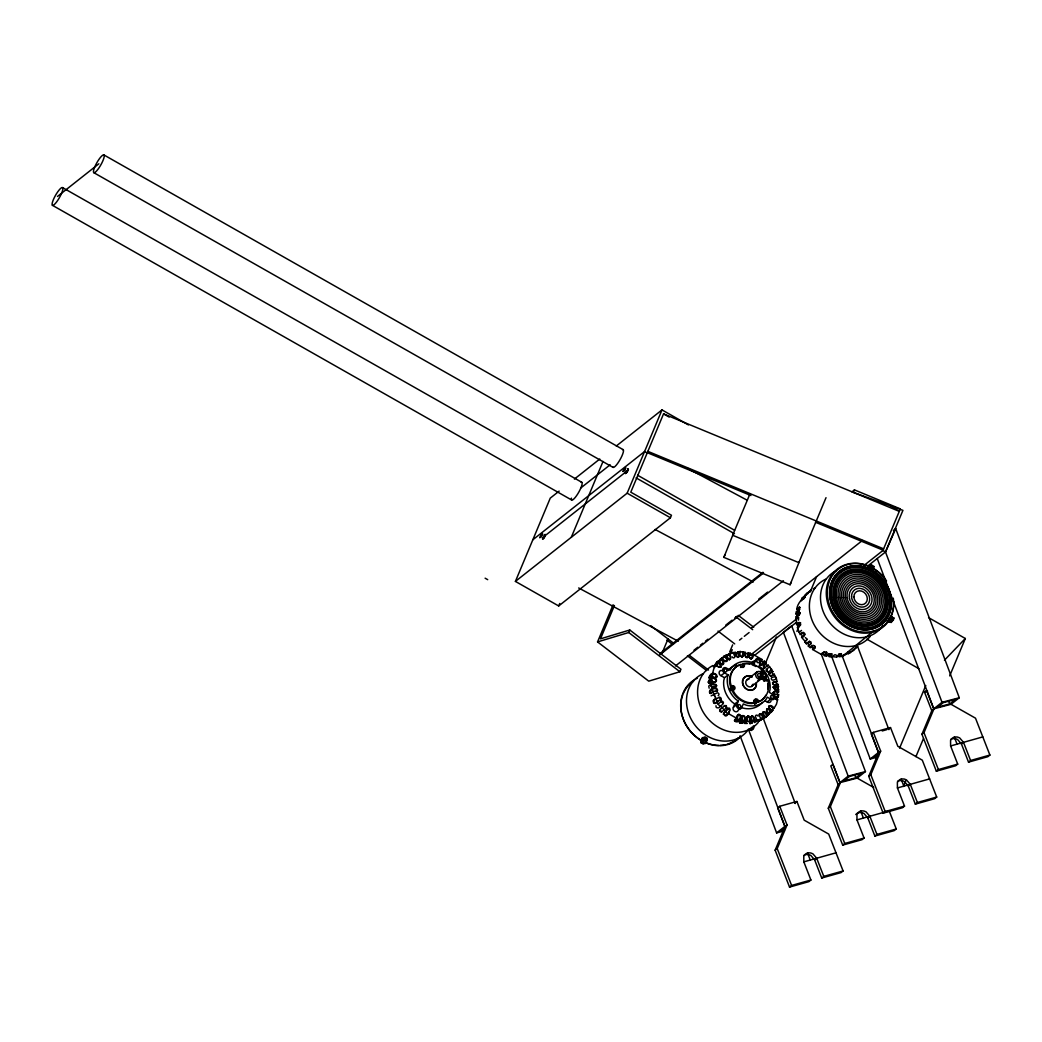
<?xml version="1.0" encoding="UTF-8"?>
<svg xmlns="http://www.w3.org/2000/svg" width="1042" height="1042" viewBox="0 0 1042 1042"><rect width="100%" height="100%" fill="white"/><g stroke="black" fill="none" stroke-linecap="round" stroke-linejoin="round"><path stroke-width="1.5" d="M739.546 722.692L742.178 720.361C739.69 713.249 747.322 714.76 744.848 720.738C743.858 725.31 738.14 721.481 739.625 722.835M712.611 673.301C719.241 673.353 717.691 680.856 711.947 675.841C706.437 681.611 709.915 673.471 712.611 673.301L713.809 668.717L716.167 664.796C716.609 667.141 722.731 668.795 720.934 665.2C719.201 660.693 712.91 664.549 718.915 660.836C721.663 667.74 727.121 662.803 720.777 659.182L717.091 662.139M715.489 677.339C716.818 679.228 717.196 672.52 712.793 673.94C709.667 673.484 710.37 679.658 708.977 677.613M739.286 720.009L736.863 718.29C730.833 720.712 738.231 724.203 739.742 719.644C744.222 714.004 735.47 712.155 736.707 718.928M734.701 720.139L736.733 721.194L739.455 719.371C740.836 718.094 740.562 713.575 737.944 714.877M542.53 538.388L543.703 537.972M543.038 538.18L544.328 536.969M545.213 534.585C546.06 536.135 541.54 541.879 542.7 538.037M627.818 469.929L627.844 469.134M708.391 682.21L709.081 680.296L711.621 678.29C717.782 676.61 718.277 684.425 711.647 681.025C706.776 683.161 708.768 683.708 711.855 681.481C718.003 684.659 716.531 676.44 711.152 678.655M709.068 682.315L711.829 678.746L711.855 681.481L711.191 681.39M795.906 619.352L795.893 616.916C799.488 616.669 800.66 608.32 795.867 614.181L796.179 611.758C798.875 611.589 802.353 603.461 796.843 609.218L799.214 610.208M714.747 703.35L717.873 701.084C714.552 707.375 710.058 699.26 716.518 698.518L713.392 700.797M715.333 703.089L713.952 702.36L713.978 700.537M723.343 714.33C735.913 696.303 726.756 724.307 723.786 713.314M723.695 713.536C725.297 719.058 733.568 708.052 727.537 708.977M805.153 641.455L801.532 637.261C806.964 636.597 803.121 628.951 800.178 634.708L797.312 627.349C802.04 627.05 800.23 618.674 796.596 624.614L796.375 618.987M802.001 636.896C803.747 637.196 806.326 632.989 803.929 633.158M712.611 691.797L713.262 691.706L711.178 693.36C707.779 694.063 710.019 688.371 712.363 688.684L716.57 688.319L717.534 690.143L716.141 691.341L717.196 690.716M711.178 693.36L710.175 691.185L712.546 688.97C714.122 687.316 718.772 689.166 716.453 691.25M716.219 685.883L715.242 687.069L711.23 686.535L711.204 683.799C716.974 686.001 718.706 684.633 711.673 683.435L708.768 686.014L709.146 688.176M715.567 686.978L716.688 685.519M721.168 666.893C720.856 667.961 719.892 662.647 717.013 662.986M722.119 664.314C723.422 666.138 723.838 659.807 720.309 659.547M720.269 700.12C722.249 698.309 717.547 697.476 719.397 697.267C722.705 696.851 719.384 701.956 720.934 699.495M721.976 658.062C724.724 664.965 730.182 660.029 723.838 656.408L720.777 659.182M721.754 658.049L719.722 659.82L722.432 657.697C725.193 664.601 730.65 659.664 724.307 656.043L723.838 656.408M723.226 703.376C717.287 699.403 728.723 701.435 719.983 706.268L718.081 704.066L721.689 701.149M724.307 656.043L726.417 655.092L728.267 658.609C728.853 662.256 732.76 656.017 728.241 654.415M728.267 658.609C731.263 661.683 731.575 654.897 728.71 654.05L735.444 652.162C734.61 658.883 742.164 658.231 738.01 651.823L740.38 651.51C737.905 657.502 745.525 659 743.037 651.901L745.395 652.24C742.62 658.14 750.852 659.469 748.052 652.631L750.487 653.334C746.137 658.062 754.213 661.579 753.066 654.415L761.897 659.43L760.1 662.412M721.494 712.09L720.061 709.459L719.67 711.269L721.494 712.09L726.365 707.922L726.131 706.216L724.229 705.955L726.313 705.603L726.613 707.805M737.554 652.188L738.596 656.304L737.723 657.124M742.243 656.929L743.037 651.901M746.098 657.281L747.466 657.398L748.065 653.321M741.722 720.725L741.709 716.622L742.79 715.515M749.576 657.528L749.563 656.812M746.684 717.704C748.169 713.601 751.972 719.019 749.862 721.468L746.736 721.455L746.684 717.704L747.804 716.232M751.178 717.039C752.545 713.549 755.541 719.058 754.786 720.83L749.654 723.5L752.22 721.155L750.722 717.404M754.786 720.83L761.52 718.928C756.036 713.731 762.874 710.839 763.825 717.899L758.902 721.142L763.018 717.612L761.285 714.421L759.514 714.356M767.85 671.738C771.067 672.754 761.337 670.488 769.778 667.075L768.084 665.109L767.159 665.903L765.258 663.689L766.183 662.907L764.229 661.136L761.767 664.744L760.152 664.731L762.236 664.379L764.229 661.136M767.238 671.295L766.756 669.719M763.565 711.803L762.965 713.262L765.466 717.313C758.667 713.874 765.375 708.078 767.798 715.281L769.452 713.809C762.991 710.553 768.97 705.187 771.327 712.142L772.76 710.357C766.039 708.508 769.66 701.969 774.063 708.182L776.433 704.262L777.619 699.677L773.763 698.023M777.163 681.559L772.578 682.64L777.163 681.559L774.284 674.2C769.634 678.681 765.74 672.624 772.93 671.647L769.778 667.075M769.804 675.437L769.504 673.223L772.93 671.647M778.53 686.821L778.074 687.186C768.905 688.189 773.828 685.441 778.53 686.821L777.879 684.294C776.225 686.535 770.455 683.878 773.633 682.002M773.985 691.693C771.523 695.769 775.222 687.824 778.582 691.966L778.556 689.557L774.558 688.931L773.607 687.824M891.861 621.644L893.645 619.56L892.499 620.472M769.96 712.363L772.76 710.357M805.062 596.91C802.314 597.913 796.83 604.738 796.843 609.218M700.875 742.607L701.813 739.338L704.444 738.661L706.671 739.924L706.346 741.683L707.297 738.426L705.069 737.163L702.516 737.658L701.891 739.156L700.875 742.607L703.103 743.871L705.642 743.376L706.593 740.107L704.366 738.843L703.741 740.341L701.188 740.849M702.516 737.658L701.579 740.927M705.642 743.376L706.593 740.107M836.648 655.379L834.981 654.676L831.438 657.007L829.054 656.655C835.931 653.073 827.348 653.165 826.397 656.278L823.988 655.574C830.695 653.152 822.62 650.234 821.409 654.493L812.565 649.479C818.999 647.72 811.939 642.862 810.246 647.772L808.266 645.975L811.288 643.552L809.178 641.703L806.365 643.774L804.684 641.82L806.391 640.309M868.781 567.447L869.093 565.689L871.646 565.181L873.873 566.457L872.922 569.713L873.873 566.457M873.47 631.061L842.587 656.278L839.031 656.747L841.246 654.337L836.466 657.085L831.894 656.642M625.343 472.677C625.421 475.777 630.306 467.48 627.649 468.991M751.23 658.739L753.066 654.415M734.532 720.777L737.163 718.563L738.4 714.512M711.947 675.841L711.621 678.29M728.097 674.877L724.516 677.717L723.773 680.53A23.51 20.137 51.7 0 0 732.2 702.1L734.753 703.962L738.335 701.136L735.795 699.26A23.51 20.137 51.7 0 1 727.368 677.691L728.097 674.877L724.333 672.793A2.944 2.514 51.7 0 1 722.848 668.977A2.944 2.514 51.7 0 1 726.339 668L730.077 670.162L731.523 667.766A23.51 20.137 51.7 0 1 751.295 662.191L754.369 663.48L755.697 659.599A2.944 2.514 51.7 0 1 759.279 658.883A2.944 2.514 51.7 0 1 760.53 662.751L759.019 666.151L761.624 668.052A23.51 20.137 51.7 0 1 770.038 689.622L769.309 692.409L772.747 694.363A2.944 2.514 51.7 0 1 774.558 698.335A2.944 2.514 51.7 0 1 770.741 699.104L767.159 701.943L764.88 700.654M742.946 667.544A2.201 1.889 51.7 0 0 742.907 664.262L743.649 663.676A2.201 1.889 51.7 0 1 743.233 667.167A2.201 1.889 51.7 0 1 740.445 664.588L736.863 666.346A20.996 17.974 51.7 0 0 729.7 683.474L730.598 686.899L731.341 686.313A2.201 1.889 51.7 0 1 734.857 687.173A2.201 1.889 51.7 0 1 732.76 689.713C727.29 686.6 737.137 686.821 731.901 690.247L733.594 693.438A20.996 17.974 51.7 0 0 751.399 703.545L754.499 703.05A2.201 1.889 51.7 0 1 753.848 702.113M734.597 721.181L734.792 719.944M753.145 684.112L752.428 685.831A4.077 3.491 51.7 0 1 746.241 684.516A4.077 3.491 51.7 0 1 748.924 679.215M762.978 676.44L763.004 676.323A4.077 3.491 51.7 0 0 758.459 671.439A4.077 3.491 51.7 0 0 756.179 676.883A4.077 3.491 51.7 0 0 762.288 678.042L762.275 676.037L762.978 676.44L757.938 680.465M756.948 702.295L756.518 700.615L754.877 700.38L754.903 702.568L756.948 702.295L754.564 704.184M753.835 700.524A2.201 1.889 51.7 0 1 757.703 702.152L761.285 700.393A20.996 17.974 51.7 0 0 768.449 683.252L767.55 679.84A2.201 1.889 51.7 0 1 764.033 678.967A2.201 1.889 51.7 0 1 766.131 676.44L764.554 673.288A20.996 17.974 51.7 0 0 746.749 663.181L743.545 663.598M758.42 701.683L758.446 701.566A2.201 1.889 51.7 0 0 755.658 698.987A2.201 1.889 51.7 0 0 755.242 702.464L752.142 702.959A20.996 17.974 51.7 0 1 734.336 692.852L732.643 689.661M766.469 679.41C757.625 682.236 771.458 672.311 764.164 681.234M799.396 607.212L800.048 607.486L797.964 609.127L797.299 611.667L796.648 611.394M773.646 692.969L774.61 694.089L778.608 694.701L778.283 697.137L773.594 695.913L777.176 697.228L776.511 699.768L777.619 699.677M821.864 654.129L824.417 651.732L824.248 652.37M824.443 655.21L824.613 654.558C827.296 654.949 826.983 650.547 825.629 652.37M826.527 653.555L826.723 652.318M796.348 616.551L799.11 615.001L799.709 613.751L799.032 613.66M544.458 536.643L544.51 535.796M544.119 537.333L545.135 534.429L544.106 535.249M626.398 471.466L626.255 472.3L627.089 471.518M791.125 582.257L790.083 584.757L723.877 557.379L733.177 534.09M749.55 494.95L750.071 493.621L732.656 535.262L798.849 562.641L826.019 497.685M790.083 584.757L799.37 561.469M815.743 522.329L816.264 521M797.781 626.984L800.79 624.679L800.139 624.77M751.23 717.404L751.582 720.83L754.148 720.504L753.001 716.766L751.217 716.688M773.841 708.365L770.103 706.02L768.931 706.398M889.621 505.11L899.285 511.375L663.546 413.882L630.788 492.176L671.465 515.256L670.423 517.757L558.694 605.962L515.412 581.41L550.267 498.128L559.15 491.108M571.29 537.307L603.018 461.45M558.694 605.962L559.736 603.474M515.412 581.41L627.154 493.192L661.996 409.91L688.436 424.915M614.428 605.519L600.479 638.85L629.772 630.006L680.947 669.251L679.905 671.738L648.736 681.155L597.561 641.911L613.113 604.738M597.561 641.911L628.73 632.507L629.772 630.006M661.957 653.451L668.013 638.954M723.877 557.379L724.932 554.891M729.634 652.11L732.669 644.855M730.442 654.102L732.266 649.726M704.444 738.661L705.069 737.163M706.671 739.924L707.297 738.426M740.706 708.195L738.309 710.084A2.944 2.514 51.7 0 1 734.688 711.36A2.944 2.514 51.7 0 1 733.386 707.244L734.753 703.962M733.386 707.244L736.968 704.418L738.335 701.136M758.863 679.006L776.42 637.04M751.36 730.403L748.82 729.582L751.36 730.403L754.148 726.053L753.158 726.118M810.194 591.934L816.576 576.669M863.831 565.585L882.913 550.515L900.327 508.874L854.453 489.896L853.398 492.397L902.932 510.346L885.505 551.986L867.699 566.053M796.883 631.439L798.745 626.971M869.093 565.689L868.468 567.187L871.021 566.692L873.248 567.955M870.317 568.372L870.943 566.874L873.17 568.137L872.545 569.635M871.021 566.692L871.646 565.181M821.721 878.028L823.792 876.387L816.694 858.23L812.877 853.802A7.659 6.552 51.7 0 0 803.773 856.355L803.825 861.851L810.91 880.021L808.852 881.649L789.536 887.081L775.131 850.194L784.991 826.645L787.049 825.017L779.742 806.287L796.909 801.454L804.216 820.184L828.69 834.069L843.095 870.956L841.037 872.597L821.721 878.028L814.636 859.858L810.806 855.43A7.659 6.552 51.7 0 0 803.877 855.365M775.131 850.194L777.202 848.566L787.049 825.017M887.862 620.563L890.636 616.213L892.199 617.098L889.425 621.449L886.872 620.615L889.425 621.449M889.607 621.553L892.395 617.203L893.945 618.088L891.171 622.439L888.631 621.618L891.171 622.439M855.756 814.531A7.659 6.552 51.7 0 1 863.961 813.463L867.791 817.892L874.876 836.062L876.947 834.421L869.849 816.264L866.032 811.835A7.659 6.552 51.7 0 0 856.928 814.388L856.98 819.885L864.078 838.055L862.008 839.683L842.691 845.114L828.286 808.227L838.146 784.678L840.204 783.05L832.897 764.32L830.826 765.948L838.146 784.678M828.286 808.227L830.357 806.599L840.204 783.05M915.332 804.124L917.39 802.496L910.304 784.326L906.475 779.898A7.659 6.552 51.7 0 0 897.37 782.464L897.423 787.947L904.521 806.117L902.45 807.745L883.147 813.177L868.741 776.303L878.588 752.741L880.659 751.113L873.339 732.383L890.506 727.563L897.826 746.28L922.3 760.178L936.706 797.052L934.635 798.693L915.332 804.124L908.233 785.968L904.417 781.526A7.659 6.552 51.7 0 0 897.488 781.461M868.741 776.303L870.799 774.662L880.659 751.113M899.585 748.13L925.778 685.506M950.682 739.468A7.659 6.552 51.7 0 1 957.598 739.533L961.427 743.962L968.526 762.132L970.584 760.491L963.498 742.334L959.669 737.905A7.659 6.552 51.7 0 0 950.564 740.458L950.617 745.955L957.715 764.125L955.644 765.753L936.341 771.184L921.936 734.297L931.782 710.748L933.853 709.12L926.533 690.39L924.475 692.018L931.782 710.748M921.936 734.297L923.993 732.669L933.853 709.12M903.427 786.489L905.928 780.51M915.931 756.596L923.433 738.661M949.692 675.867L965.335 638.499L928.565 617.632M933.749 708.847L942.02 702.308L885.505 551.986L895.716 528.633L959.291 697.749L951.02 704.288L933.749 708.847L877.234 558.512M715.997 705.708C715.125 708.586 719.827 708.599 720.452 705.903L727.863 713.913M806.56 594.031C805.844 597.34 806.326 591.908 808.227 593.523M626.164 471.258L625.461 473.563M831.672 653.79L829.51 655.6L826.853 655.223L826.853 655.913M752.389 728.983C751.751 731.914 755.671 725.219 752.793 728.345M627.037 471.674L627.479 470.828M728.28 708.43L723.461 713.861M719.345 667.141L716.284 665.591L717.599 663.415C711.842 668.847 714.877 663.793 718.915 660.836M730.598 686.899L730.65 686.795A2.201 1.889 51.7 0 1 734.115 687.759A2.201 1.889 51.7 0 1 732.018 690.299L731.901 690.247M731.341 686.313L730.442 682.888A20.996 17.974 51.7 0 1 737.606 665.76L740.471 664.47M804.984 596.91L801.454 600.778L800.868 600.361M767.498 679.944L766.756 680.517A2.201 1.889 51.7 0 1 766.391 680.856M769.113 708.404L771.705 710.292L773.021 708.117M810.715 647.408L813.125 645.219M814.649 646.066L815.065 646.509M813.034 649.114L815.118 647.46M856.993 646.274L855.547 648.085M812.565 649.479L813.776 647.499M627.297 471.179L625.695 473.42M713.744 666.007L713.392 666.867L716.167 664.796M803.447 598.199L804.515 598.043L804.307 597.079M798.485 620.081L798.654 617.307L750.592 654.988M798.732 609.752L799.813 609.479L799.162 609.205M766.183 662.907C758.758 665.369 768.136 669.615 763.643 667.127M811.041 643.461L808.266 645.975M749.81 729.517L751.686 727.316L753.249 728.202M703.663 738.153L706.176 738.348M872.675 566.9L872.076 565.506L870.239 566.301M944.443 660.211L965.335 638.499M811.197 589.863L805.036 595.086M544.471 535.145L545.24 534.689M716.896 663.285L716.831 662.36M768.084 665.109L764.476 668.039M721.676 708.234L724.971 705.408M771.692 669.29L768.397 672.116M807.146 593.25L811.119 590.645M806.365 643.774L809.387 641.338M808.918 641.768L809.66 641.286M809.764 641.781L810.793 641.664L810.754 642.575M766.847 710.787L768.514 713.614L770.377 711.96C770.885 709.472 765.414 709.029 767.094 708.664M765.466 717.313L767.329 715.646L764.45 712.363L762.835 712.35M853.685 649.739L850.168 652.865L848.058 653.816L850.728 651.628L842.587 656.278M765.258 663.689L763.617 665.174M857.631 646.561L854.14 649.374M770.846 711.595L768.293 713.601C767.954 716.766 763.604 717.091 771.327 712.142M856.498 647.512L856.016 646.952L857.071 647.03M716.414 662.738L716.844 663.402L720.79 660.094L718.146 662.204L717.678 661.644M852.721 650.859L854.753 649.088L852.03 651.211M57.492 196.456L98.834 163.802M574.389 479.086L599.775 459.027M616.291 446.002L661.996 409.91M580.876 487.903L610.143 464.797M532.84 539.769L644.581 451.551L647.173 453.023M544.901 535.822L626.568 471.349M851.913 491.902L854.453 489.896M660.172 653.438L762.978 572.279M659.482 655.105L763.552 572.944M693.985 650.247L697.788 647.238M700.328 645.232L702.868 643.227M705.408 641.221L707.948 639.215M725.714 625.187L732.057 620.185M734.597 618.18L737.137 616.174M758.706 599.137L767.589 592.116M675.516 665.929L783.402 580.759M751.686 627.896L862.385 540.498M739.494 640.114L741.891 638.212M744.288 636.323L749.094 632.533M723.864 657.098L726.417 655.092M726.157 656.069L728.71 654.05M807.693 592.989L801.715 598.551L804.515 596.545M721.52 663.871L718.446 661.201M735.47 653.829L738.01 651.823M726.196 661.553L727.147 660.745M722.353 664.783L723.617 663.884M729.322 659.833L730.585 658.935M893.359 530.495L895.716 528.633M740.38 651.51L742.581 652.266M736.42 655.926L735.157 653.217L737.723 652.878M736.551 656.278L736.772 656.59M738.413 656.968L739.012 656.291M737.931 657.398L738.674 656.864M740.81 656.291L741.083 656.551M745.603 656.707L745.395 652.93M715.711 677.795L717.117 676.597M741.969 657.111L742.92 656.317M796.322 613.816L797 613.92C797.078 612.331 800.972 612.097 799.097 612.709M722.08 670.553A2.944 2.514 51.7 0 0 720.751 675.633L724.672 672.937M750.487 653.334L749.862 654.337L752.441 655.418M715.515 681.833L716.453 681.038M746.984 657.841L747.935 657.033M711.23 686.535L716.297 686.444M750.214 658.453L750.878 658.739M754.46 655.457L796.44 622.308M716.049 686.548L716.636 685.87M751.087 659.013L752.037 658.218M797.065 624.249L799.787 622.517M716.948 690.82L717.534 690.143M755.476 660.25L751.881 663.077L752.103 662.425A2.944 2.514 51.7 0 1 753.64 661.266M711.152 695.861L717.052 692.878A1.472 1.263 51.7 0 1 718.811 693.855A1.472 1.263 51.7 0 1 718.12 695.561M761.897 659.43L761.116 660.341L763.434 662.048M801.532 630.436L798.993 632.442L797.951 629.772M729.348 688.827L732.083 686.886M730.038 688.827L732.435 686.938M730.377 688.97L732.773 687.082M730.676 689.192L733.073 687.303M761.494 664.913L762.444 664.119M730.937 689.491L733.321 687.603M800.647 634.331L803.239 632.676M731.106 689.83L733.503 687.941M731.21 690.182L733.594 688.293M731.21 690.546L733.607 688.658M747.14 679.71L757.013 671.921M718.081 704.066L716.062 698.882L719.084 697.358M766.417 670.28L767.003 669.602M804.684 641.82L807.394 639.293L805.336 637.613M719.592 709.876L722.145 707.818M762.353 677.938L752.493 685.727L751.777 685.323M768.827 673.848L769.778 673.054M726.157 708.169L726.821 707.557M766.248 676.492L765.388 677.026A2.201 1.889 51.7 0 0 763.278 677.977M762.991 679.514L765.31 677.691M763.33 679.658L765.649 677.834M763.63 679.879L765.948 678.055M763.89 680.179L766.196 678.342M764.06 680.517L766.378 678.681M764.151 680.869L766.469 679.045M774.284 674.2L770.689 675.997M773.06 684.216L774.011 684.763M774.362 684.763L777.879 684.294M753.483 702.139L755.867 700.25M753.822 702.282L756.205 700.393M737.606 715.45L738.999 714.239M773.255 687.16L774.532 686.274M754.121 702.503L756.518 700.615M754.369 702.79L756.766 700.901M754.551 703.129L756.948 701.24M754.642 703.493L757.039 701.605M754.642 703.845L757.039 701.956M774.232 688.749L774.558 688.931M741.709 716.622C744.17 713.796 745.304 719.54 744.379 721.103M773.177 692.63L774.584 691.419M773.516 692.057L774.922 691.419M775.665 689.57L778.556 689.557M774.284 693.894L774.61 694.089M746.723 717.352L747.322 716.675M747.062 716.779L748.13 716.141M778.582 691.966L774.466 691.784M747.661 716.505L748.469 716.154M748.013 716.518L748.82 716.245M748.351 716.609L749.146 716.427M739.546 722.002L741.982 722.197L744.379 720.413L741.709 720.035M748.677 716.792L749.432 716.688M749.393 721.832L749.641 717M778.608 694.701L777.475 694.962L777.449 692.227M750.891 716.74L752.155 715.854M747.14 717.339L747.192 721.077L744.561 723.422L747.309 723.474M775.743 699.156L778.283 697.137M768.592 706.45L769.543 705.642M759.175 714.408L760.126 713.614M749.498 722.484L752.037 720.465M768.944 707.114L769.296 707.779M759.527 715.072L759.657 715.424M762.483 712.91L763.083 712.233M749.993 723.578L749.823 722.874L754.603 720.139M836.921 656.721L838.823 654.376L840.165 653.803L840.334 654.493M754.499 722.536L759.501 719.827M836.739 656.03L839.305 655.692L841.389 654.05M758.641 720.296L763.018 717.612L763.356 718.264M771.523 710.188L774.063 708.182M771.705 710.292L772.526 710.54M767.798 715.281L763.382 718.954M846.286 653.751L841.285 656.434M779.742 806.287L777.671 807.928L784.991 826.645M873.339 732.383L871.281 734.024L878.588 752.741M794.838 803.095L796.909 801.454M888.448 729.192L890.506 727.563M848.175 776.134L791.673 625.799L783.402 632.338L839.904 782.659L848.175 776.134L865.446 771.575L821.343 654.259M740.081 735.717L776.616 832.897L784.887 826.371L748.351 729.192M831.399 655.744L870.213 759.006L878.484 752.467L841.962 655.288M785.069 827.582L780.445 831.242L783.467 830.435M878.68 753.679L874.043 757.339L878.575 756.14M855.821 777.801L861.617 773.229L849.53 776.42L843.733 780.992L855.821 777.801L854.687 774.779M949.666 703.988L955.462 699.416L943.362 702.608L937.579 707.179L949.666 703.988L948.533 700.966M865.446 771.575L857.175 778.1L839.904 782.659M814.636 859.858L816.694 858.23M867.791 817.892L869.849 816.264M908.233 785.968L910.304 784.326M961.427 743.962L963.498 742.334M789.536 887.081L791.607 885.453L810.91 880.021M842.691 845.114L844.762 843.486L864.078 838.055M883.147 813.177L885.205 811.549L904.521 806.117M936.341 771.184L938.399 769.556L957.715 764.125M889.165 810.832L896.263 828.989L894.192 830.63L874.876 836.062M951.02 704.288L975.494 718.172L989.9 755.059L987.829 756.7L968.526 762.132M813.203 589.004L815.456 587.779M848.917 652.448L847.967 652.201L848.527 653.451M759.436 720.973L759.084 720.322L760.934 719.267M720.725 699.755L717.417 701.448M728.579 655.066L726.287 656.095L725.948 655.457M802.731 632.689L803.551 632.39M804.085 635.255L804.802 634.734M714.252 703.363L715.086 703.129M757.677 702.269L760.543 700.979A20.996 17.974 51.7 0 0 765.818 695.209M763.825 717.899L765.935 716.948M730.742 653.152L733.177 652.448L734.636 656.108A1.472 1.263 51.7 0 1 733.946 657.815A1.472 1.263 51.7 0 1 732.174 656.825M924.475 692.018L927.588 691.146M882.196 730.95L886.885 729.634M950.617 745.955L982.801 736.902M970.584 760.491L989.9 755.059M897.423 787.947L929.607 778.895M917.39 802.496L936.706 797.052M856.98 819.885L887.68 811.249M876.947 834.421L896.263 828.989M803.825 861.851L836.01 852.799M823.792 876.387L843.095 870.956M942.02 702.308L959.291 697.749M870.213 759.006L876.491 757.339M776.616 832.897L784.457 830.826M868.39 567.369L870.943 566.874M710.305 693.477L713.067 691.432L716.596 690.976M796.596 624.614L798.94 624.301M799.774 622.712L800.738 623.051L800.1 623.129M742.803 664.184L746.007 663.767A20.996 17.974 51.7 0 1 749.771 664.184M711.894 689.049L715.945 698.778M709.889 693.321L710.735 693.347M749.862 721.468L752.22 721.155M891.21 617.151L892.199 617.098M891.405 617.268L892.395 617.203M892.968 618.153L893.945 618.088M748.625 729.465L749.615 729.413M798.602 612.136L799.448 612.279M798.406 612.175L799.592 612.383M799.019 612.462L799.696 612.566M799.11 612.996L799.787 613.087M799.097 613.308L799.774 613.412M798.927 613.998L799.605 614.103M798.797 614.337L799.461 614.428M798.628 614.637L799.292 614.741M798.433 614.91L799.11 615.001M744.939 653.295L747.596 653.686M709.081 680.296L709.745 680.4M708.886 680.556L709.563 680.66M708.716 680.869L709.394 680.96M708.573 681.207L709.25 681.299M708.469 681.546L709.146 681.65M708.417 681.885L709.081 681.989M708.417 682.497L709.094 682.601M708.482 682.731L709.263 683.018M708.742 683.031L709.771 683.122M742.178 720.361L739.742 719.644M744.848 720.738L747.192 721.077M883.616 548.847L647.863 451.355L647.342 452.684L750.943 495.536M815.508 522.237L883.082 550.176M822.034 653.477L824.613 654.558M712.142 673.666L712.793 673.94L712.129 676.479L711.478 676.206M709.016 677.769L709.889 678.173M737.163 718.563L728.332 713.549M687.212 468.132L746.958 500.095M655.131 529.466L753.288 581.983M578.662 587.962L678.238 641.234M663.546 413.882L669.159 417.074M882.913 550.515L885.505 551.986M103.926 154.958A10.199 2.266 -60.4 0 1 97.896 169.39A10.199 2.266 -60.4 0 1 94.705 167.072A10.199 2.266 -60.4 0 1 103.926 154.958L623.181 449.675M637.613 475.23L734.584 530.274M889.751 618.349L891.301 619.235M891.496 619.352L893.046 620.237M636.089 477.887L734.467 533.725M93.754 172.646L613.009 467.363M627.154 493.192L670.423 517.757M866.801 639.111L918.888 668.677M62.572 187.612A10.199 2.266 -60.4 0 1 56.542 202.031A10.199 2.266 -60.4 0 1 53.35 199.712A10.199 2.266 -60.4 0 1 62.572 187.612L581.827 482.316M52.4 205.3L571.654 500.004M770.741 699.104L767.329 697.163L765.883 699.56A23.51 20.137 51.7 0 1 746.111 705.121L743.285 703.936L741.891 707.244A2.944 2.514 51.7 0 1 738.283 708.534A2.944 2.514 51.7 0 1 736.968 704.418M721.09 675.776L724.516 677.717M857.371 778.218L873.691 787.478M485.116 578.193L487.708 579.665M703.741 740.341L705.968 741.604M804.255 596.532L805.088 597.105M803.2 598.473L803.786 598.903L802.952 598.707M811.041 646.861L813.359 648.567M769.4 711.999L770.077 712.428M770.65 706.02L773.255 707.935M738.257 615.34L753.731 627.206M735.926 616.851L752.689 629.694M718.016 631.1L734.701 643.891M650.781 625.734L673.874 643.448M689.27 655.249L708.521 670.019M666.867 640.075L671.999 644.008M687.407 655.822L706.658 670.579M628.73 632.507L679.905 671.738M760.608 664.366L759.931 663.077M807.303 642.992L809.204 645.193M766.482 715.151L766.912 715.815L766.352 715.268M814.128 588.404L814.141 589.251L813.802 588.6M801.22 634.07L802.574 636.636M771.888 672.272L773.242 674.825M760.725 718.654L761.272 719.905M757.052 720.53L755.593 716.87A1.472 1.263 51.7 0 1 756.284 715.177A1.472 1.263 51.7 0 1 758.055 716.154M713.705 693.842L714.76 696.512M954.316 737.124L957.064 744.144M923.993 732.669L938.399 769.556M901.122 779.116L903.87 786.137M870.799 774.662L885.205 811.549M860.679 811.054L863.414 818.074M830.357 806.599L844.762 843.486M807.524 853.02L810.259 860.041M777.202 848.566L791.607 885.453M857.384 645.832L888.878 729.634M763.2 718.212L795.28 803.525M841.272 653.66L841.454 654.35M841.063 653.647L841.246 654.337M840.803 653.66L840.985 654.35M840.49 653.725L840.673 654.415M839.813 653.92L839.982 654.61M839.461 654.063L839.631 654.754M839.123 654.22L839.305 654.91M839.305 655.692L839.487 656.382M838.823 654.376L839.005 655.066M797.703 624.158L798.419 626.906M776.056 682.002L776.759 684.737M752.063 722.145L752.233 722.835M751.764 722.314L751.946 723.005M751.425 722.471L751.608 723.161M751.074 722.601L751.256 723.291M750.722 722.718L750.904 723.409M750.383 722.809L750.566 723.5M750.084 722.861L750.266 723.552M711.699 686.17L712.363 688.684M831.685 653.634L831.607 654.65M829.51 655.6L829.523 656.291M828.937 653.581L828.937 654.259M797 613.92L797.026 616.656M778.074 687.186L778.1 689.921M742.295 722.067L742.295 722.757M741.982 722.197L741.995 722.888M741.644 722.314L741.657 722.992M741.292 722.393L741.292 723.083M740.927 722.432L740.94 723.122M740.575 722.445L740.588 723.135M740.263 722.419L740.276 723.109M739.989 722.353L739.989 723.044M739.768 722.262L739.781 722.953M711.647 681.025L711.673 683.435M581.175 482.277A10.199 2.266 -60.4 0 1 577.906 493.647A10.199 2.266 -60.4 0 1 571.42 498.154M622.53 449.623A10.199 2.266 -60.4 0 1 619.938 459.848A10.199 2.266 -60.4 0 1 612.709 466.712M752.259 664.887A20.996 17.974 51.7 0 1 755.867 666.528M761.207 670.683A20.996 17.974 51.7 0 1 763.812 673.874M767.707 683.839A20.996 17.974 51.7 0 1 767.759 688.983M764.893 681.038A2.201 1.889 51.7 0 1 764.385 680.83M763.552 680.061A2.201 1.889 51.7 0 1 763.291 679.553M771.08 700.849A2.944 2.514 51.7 0 1 767.159 701.943M762.301 702.386A23.51 20.137 51.7 0 1 742.529 707.948M727.928 670.592A23.51 20.137 51.7 0 1 736.694 664.926M733.255 741.657A36.223 31.026 51.7 0 1 726.951 744.301M725.623 744.652A36.223 31.026 51.7 0 1 720.048 745.369M718.628 745.395A36.223 31.026 51.7 0 1 705.734 742.659M701.618 740.641A36.223 31.026 51.7 0 1 682.744 694.936M683.252 693.646A36.223 31.026 51.7 0 1 693.555 681.194M738.231 737.944A36.223 31.026 51.7 0 1 734.402 740.953M740.953 667.531A2.201 1.889 51.7 0 1 740.497 667.193M756.427 683.135A7.711 6.604 51.7 0 1 749.211 690.26A7.711 6.604 51.7 0 1 742.542 680.504A7.711 6.604 51.7 0 1 752.077 676.779M758.329 722.327A36.926 31.612 51.7 0 1 706.684 717.17A36.926 31.612 51.7 0 1 712.91 665.525M756.258 683.135A7.528 6.447 51.7 0 1 749.211 690.091A7.528 6.447 51.7 0 1 742.712 680.569A7.528 6.447 51.7 0 1 752.011 676.922M740.523 736.707A36.926 31.612 51.7 0 1 706.033 742.894M701.839 740.836A36.926 31.612 51.7 0 1 680.778 708.091A36.926 31.612 51.7 0 1 697.267 678.264M747.205 731.106A36.926 31.612 51.7 0 1 695.079 725.297A36.926 31.612 51.7 0 1 703.063 673.705M893.281 598.147A36.223 31.026 51.7 0 1 853.659 629.967A36.223 31.026 51.7 0 1 832.389 575.523A36.223 31.026 51.7 0 1 886.56 580.941M870.109 636.506A36.926 31.612 51.7 0 1 817.983 630.697A36.926 31.612 51.7 0 1 825.967 579.091M893.736 601.56A36.926 31.612 51.7 0 1 852.109 630.579A36.926 31.612 51.7 0 1 830.878 576.239A36.926 31.612 51.7 0 1 884.697 578.401M882.887 625.5A36.926 31.612 51.7 0 1 830.617 623.793A36.926 31.612 51.7 0 1 835.814 570.925M539.769 537.594C543.416 537.412 543.611 528.424 539.769 537.594M622.947 471.44C626.594 471.258 626.789 462.27 622.947 471.44M701.917 742.347C703.22 746.124 706.163 740.432 701.917 742.347M740.823 664.562L740.628 664.731A1.472 1.263 51.7 0 0 741.096 666.867A1.472 1.263 51.7 0 0 742.985 666.333A1.472 1.263 51.7 0 0 741.865 664.392L740.823 664.562M776.524 679.137L773.177 680.113A1.472 1.263 51.7 0 1 771.419 679.123A1.472 1.263 51.7 0 1 772.109 677.417L775.469 676.466L776.524 679.137M756.622 661.214A1.654 1.42 51.7 0 0 759.084 662.517A1.654 1.42 51.7 0 0 758.628 659.794A1.654 1.42 51.7 0 0 756.622 661.214M770.585 696.955A1.654 1.42 51.7 0 0 773.047 698.257A1.654 1.42 51.7 0 0 772.591 695.548A1.654 1.42 51.7 0 0 770.585 696.955M737.814 706.176A1.654 1.42 51.7 0 0 740.263 707.479A1.654 1.42 51.7 0 0 739.82 704.77A1.654 1.42 51.7 0 0 737.814 706.176M723.851 670.436A1.654 1.42 51.7 0 0 726.313 671.738A1.654 1.42 51.7 0 0 725.857 669.016A1.654 1.42 51.7 0 0 723.851 670.436M757.547 675.19A1.928 1.654 51.7 0 0 760.334 676.922A1.928 1.654 51.7 0 0 760.035 673.757A1.928 1.654 51.7 0 0 757.547 675.19M829.901 597.535A33.8 28.942 51.7 0 0 879.552 625.708A33.8 28.942 51.7 0 0 872.037 570.248A33.8 28.942 51.7 0 0 829.901 597.535M830.018 597.444A33.8 28.942 51.7 0 0 879.669 625.617A33.8 28.942 51.7 0 0 872.154 570.156A33.8 28.942 51.7 0 0 830.018 597.444M834.916 597.574A28.251 24.2 51.7 0 0 876.426 621.136A28.251 24.2 51.7 0 0 870.135 574.767A28.251 24.2 51.7 0 0 834.916 597.574M831.529 597.457A32.12 27.509 51.7 0 0 878.719 624.236A32.12 27.509 51.7 0 0 871.581 571.524A32.12 27.509 51.7 0 0 831.529 597.457M847.12 597.6A14.901 12.764 51.7 0 0 869.015 610.039A14.901 12.764 51.7 0 0 865.694 585.578A14.901 12.764 51.7 0 0 847.12 597.6M853.893 596.766A7.346 6.291 51.7 0 0 864.026 604.191A7.346 6.291 51.7 0 0 863.909 592.26A7.346 6.291 51.7 0 0 853.893 596.766M833.144 597.47A30.348 25.998 51.7 0 0 877.729 622.777A30.348 25.998 51.7 0 0 870.969 572.97A30.348 25.998 51.7 0 0 833.144 597.47M831.034 597.444A32.68 27.991 51.7 0 0 879.031 624.692A32.68 27.991 51.7 0 0 871.763 571.068A32.68 27.991 51.7 0 0 831.034 597.444M836.518 597.509A26.61 22.794 51.7 0 0 875.619 619.69A26.61 22.794 51.7 0 0 869.692 576.018A26.61 22.794 51.7 0 0 836.518 597.509M838.263 597.522A24.695 21.153 51.7 0 0 874.538 618.114A24.695 21.153 51.7 0 0 869.041 577.581A24.695 21.153 51.7 0 0 838.263 597.522M840.008 597.535A22.755 19.485 51.7 0 0 873.443 616.512A22.755 19.485 51.7 0 0 868.377 579.17A22.755 19.485 51.7 0 0 840.008 597.535M841.754 597.548A20.84 17.844 51.7 0 0 872.362 614.923A20.84 17.844 51.7 0 0 867.726 580.733A20.84 17.844 51.7 0 0 841.754 597.548M843.577 597.574A18.821 16.112 51.7 0 0 871.216 613.256A18.821 16.112 51.7 0 0 867.035 582.374A18.821 16.112 51.7 0 0 843.577 597.574M834.264 597.574A28.981 24.826 51.7 0 0 876.83 621.735A28.981 24.826 51.7 0 0 870.396 574.181A28.981 24.826 51.7 0 0 834.264 597.574M834.759 597.483A28.564 24.461 51.7 0 0 876.713 621.293A28.564 24.461 51.7 0 0 870.357 574.429A28.564 24.461 51.7 0 0 834.759 597.483M845.375 597.587A16.828 14.406 51.7 0 0 870.096 611.615A16.828 14.406 51.7 0 0 866.358 584.002A16.828 14.406 51.7 0 0 845.375 597.587M849.451 598.473A12.491 10.694 51.7 0 0 868.273 607.603A12.491 10.694 51.7 0 0 864.105 587.141A12.491 10.694 51.7 0 0 849.451 598.473M851.548 596.428A9.925 8.492 51.7 0 0 865.225 606.457A9.925 8.492 51.7 0 0 865.068 590.332A9.925 8.492 51.7 0 0 851.548 596.428"/></g></svg>
